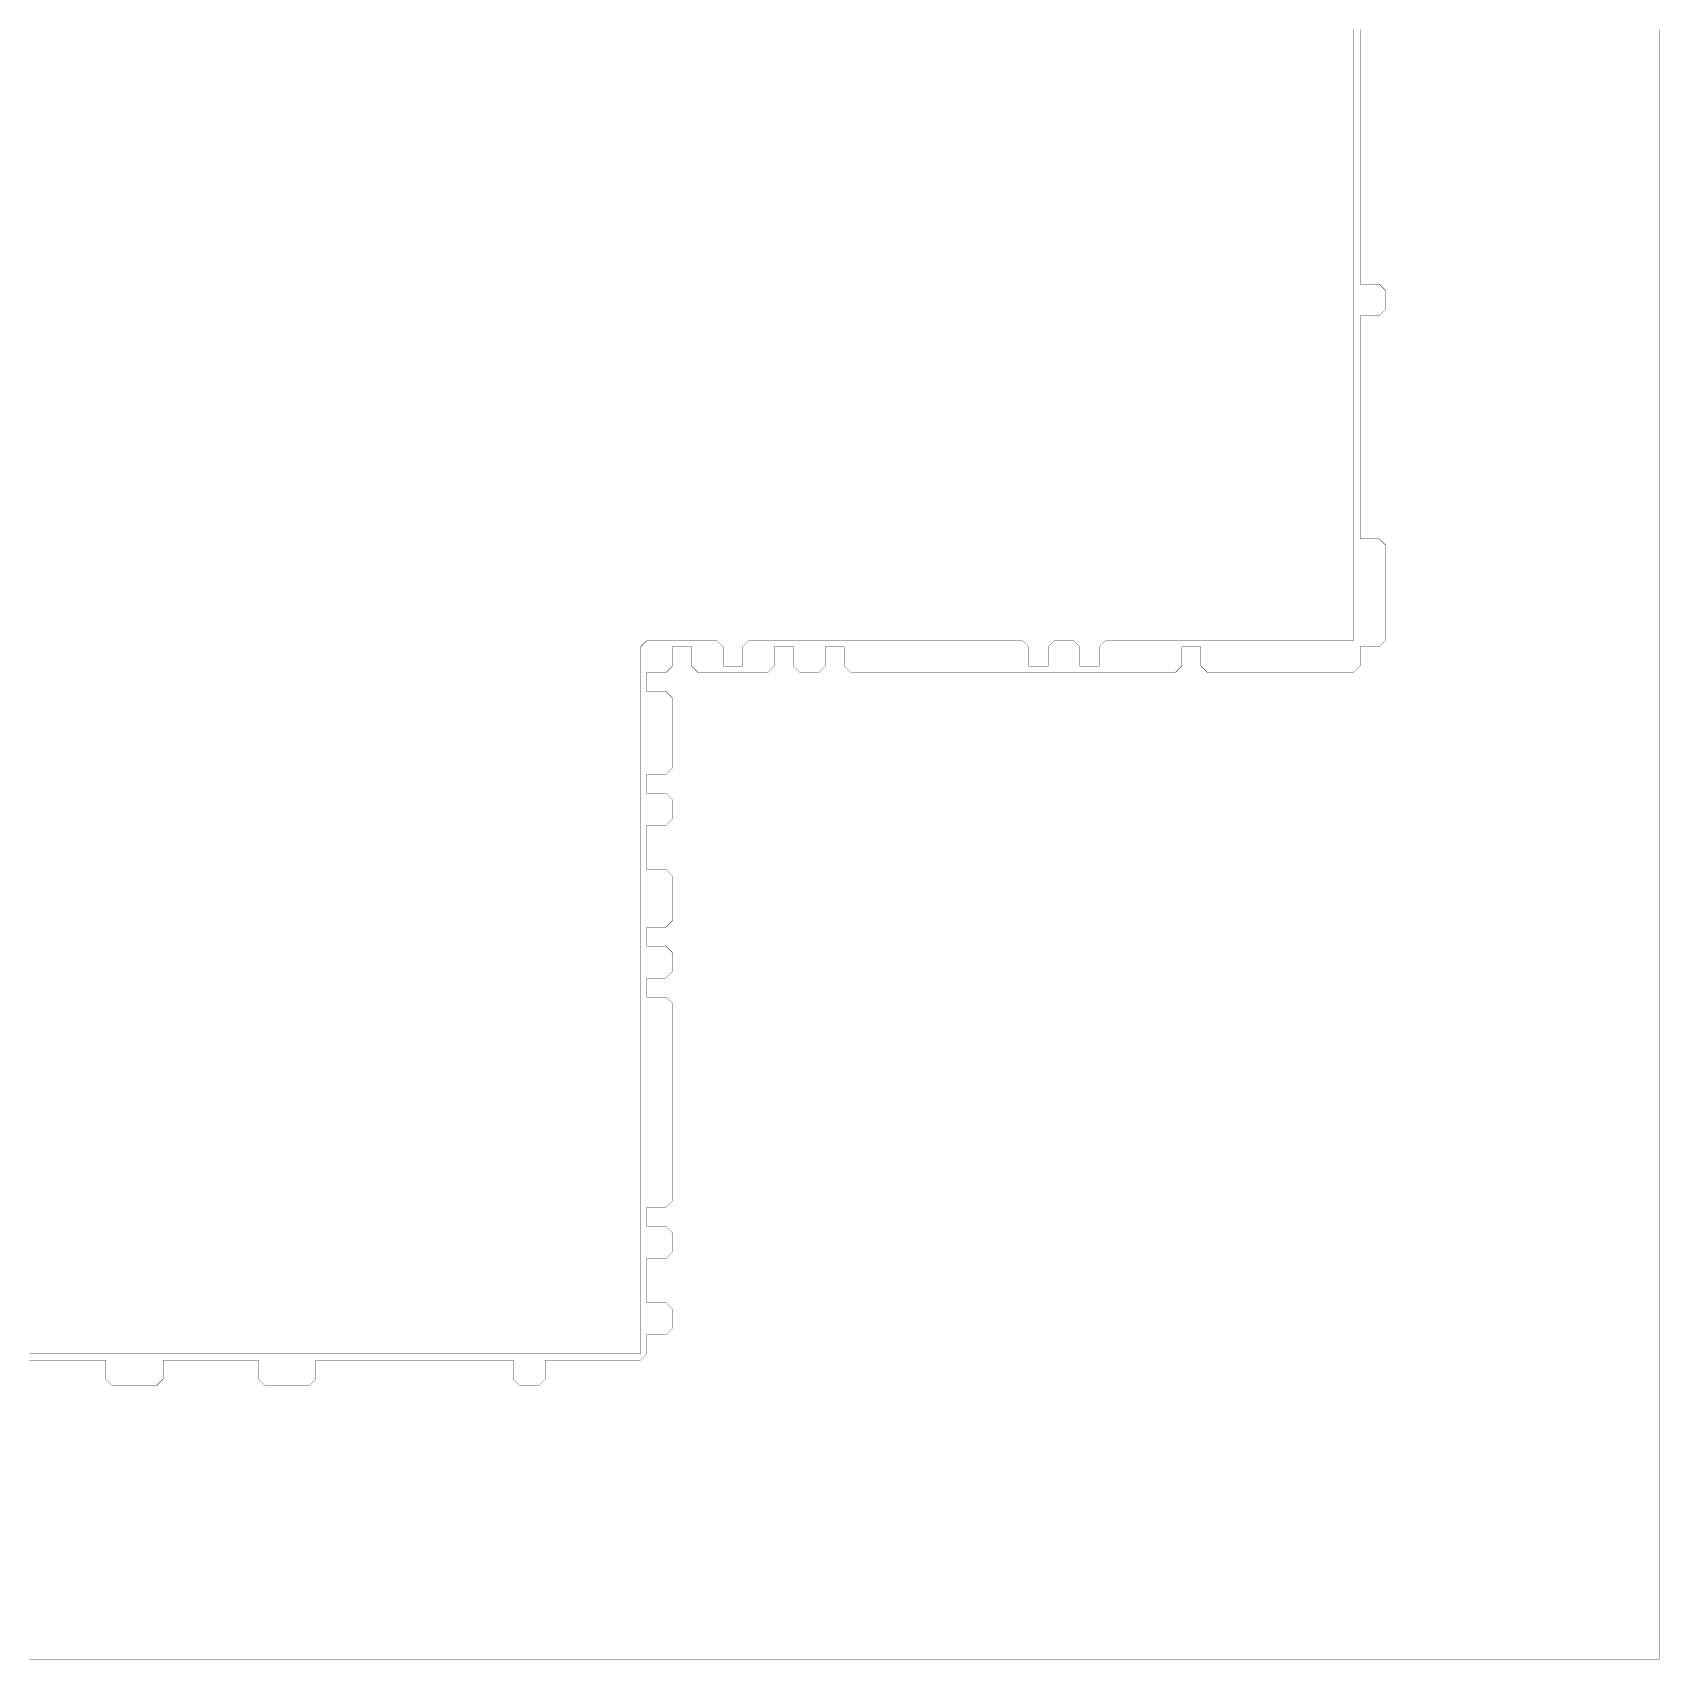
# Model space of a CAD drawing. Header units: metres. Extents: x 0 to 4990, y -4990 to 0.
# Drawn here: x 2495 to 4990, y -4990 to -2495 of the extents above; entities that cross this region are included whole.
import ezdxf

# ---------------------------------------------------------------- set-up
doc = ezdxf.new("R2010")
doc.units = ezdxf.units.M
doc.layers.add('conductor', color=1, linetype='Continuous')
doc.layers.add('substrate', color=5, linetype='Continuous')

msp = doc.modelspace()

# ---------------------------------------------------------------- linework, layer by layer
at = {"layer": 'conductor', "const_width": 0.5}
msp.add_lwpolyline([(2490.234375, -4521.484375), (2500, -4521.484375), (2509.765625, -4521.484375), (2519.53125, -4521.484375), (2529.296875, -4521.484375), (2539.0625, -4521.484375), (2548.828125, -4521.484375), (2558.59375, -4521.484375), (2568.359375, -4521.484375), (2578.125, -4521.484375), (2587.890625, -4521.484375), (2597.65625, -4521.484375), (2607.421875, -4521.484375), (2617.1875, -4521.484375), (2626.953125, -4521.484375), (2636.71875, -4521.484375), (2646.484375, -4521.484375), (2656.25, -4521.484375), (2666.015625, -4521.484375), (2675.78125, -4521.484375), (2685.546875, -4521.484375), (2695.3125, -4521.484375), (2705.078125, -4521.484375), (2714.84375, -4521.484375), (2724.609375, -4521.484375), (2734.375, -4521.484375), (2744.140625, -4521.484375), (2753.90625, -4521.484375), (2763.671875, -4521.484375), (2773.4375, -4521.484375), (2783.203125, -4521.484375), (2792.96875, -4521.484375), (2802.734375, -4521.484375), (2812.5, -4521.484375), (2822.265625, -4521.484375), (2832.03125, -4521.484375), (2841.796875, -4521.484375), (2851.5625, -4521.484375), (2861.328125, -4521.484375), (2871.09375, -4521.484375), (2880.859375, -4521.484375), (2890.625, -4521.484375), (2900.390625, -4521.484375), (2910.15625, -4521.484375), (2919.921875, -4521.484375), (2929.6875, -4521.484375), (2939.453125, -4521.484375), (2949.21875, -4521.484375), (2958.984375, -4521.484375), (2968.75, -4521.484375), (2978.515625, -4521.484375), (2988.28125, -4521.484375), (2998.046875, -4521.484375), (3007.8125, -4521.484375), (3017.578125, -4521.484375), (3027.34375, -4521.484375), (3037.109375, -4521.484375), (3046.875, -4521.484375), (3056.640625, -4521.484375), (3066.40625, -4521.484375), (3076.171875, -4521.484375), (3085.9375, -4521.484375), (3095.703125, -4521.484375), (3105.46875, -4521.484375), (3115.234375, -4521.484375), (3125, -4521.484375), (3134.765625, -4521.484375), (3144.53125, -4521.484375), (3154.296875, -4521.484375), (3164.0625, -4521.484375), (3173.828125, -4521.484375), (3183.59375, -4521.484375), (3193.359375, -4521.484375), (3203.125, -4521.484375), (3212.890625, -4521.484375), (3222.65625, -4521.484375), (3232.421875, -4521.484375), (3242.1875, -4521.484375), (3251.953125, -4521.484375), (3261.71875, -4521.484375), (3271.484375, -4521.484375), (3281.25, -4521.484375), (3291.015625, -4521.484375), (3300.78125, -4521.484375), (3310.546875, -4521.484375), (3320.3125, -4521.484375), (3330.078125, -4521.484375), (3339.84375, -4521.484375), (3349.609375, -4521.484375), (3359.375, -4521.484375), (3369.140625, -4521.484375), (3378.90625, -4521.484375), (3388.671875, -4521.484375), (3398.4375, -4521.484375), (3408.203125, -4521.484375), (3417.96875, -4521.484375), (3427.734375, -4521.484375), (3427.734375, -4511.71875), (3427.734375, -4501.953125), (3427.734375, -4492.1875), (3427.734375, -4482.421875), (3427.734375, -4472.65625), (3427.734375, -4462.890625), (3427.734375, -4453.125), (3427.734375, -4443.359375), (3427.734375, -4433.59375), (3427.734375, -4423.828125), (3427.734375, -4414.0625), (3427.734375, -4404.296875), (3427.734375, -4394.53125), (3427.734375, -4384.765625), (3427.734375, -4375), (3427.734375, -4365.234375), (3427.734375, -4355.46875), (3427.734375, -4345.703125), (3427.734375, -4335.9375), (3427.734375, -4326.171875), (3427.734375, -4316.40625), (3427.734375, -4306.640625), (3427.734375, -4296.875), (3427.734375, -4287.109375), (3427.734375, -4277.34375), (3427.734375, -4267.578125), (3427.734375, -4257.8125), (3427.734375, -4248.046875), (3427.734375, -4238.28125), (3427.734375, -4228.515625), (3427.734375, -4218.75), (3427.734375, -4208.984375), (3427.734375, -4199.21875), (3427.734375, -4189.453125), (3427.734375, -4179.6875), (3427.734375, -4169.921875), (3427.734375, -4160.15625), (3427.734375, -4150.390625), (3427.734375, -4140.625), (3427.734375, -4130.859375), (3427.734375, -4121.09375), (3427.734375, -4111.328125), (3427.734375, -4101.5625), (3427.734375, -4091.796875), (3427.734375, -4082.03125), (3427.734375, -4072.265625), (3427.734375, -4062.5), (3427.734375, -4052.734375), (3427.734375, -4042.96875), (3427.734375, -4033.203125), (3427.734375, -4023.4375), (3427.734375, -4013.671875), (3427.734375, -4003.90625), (3427.734375, -3994.140625), (3427.734375, -3984.375), (3427.734375, -3974.609375), (3427.734375, -3964.84375), (3427.734375, -3955.078125), (3427.734375, -3945.3125), (3427.734375, -3935.546875), (3427.734375, -3925.78125), (3427.734375, -3916.015625), (3427.734375, -3906.25), (3427.734375, -3896.484375), (3427.734375, -3886.71875), (3427.734375, -3876.953125), (3427.734375, -3867.1875), (3427.734375, -3857.421875), (3427.734375, -3847.65625), (3427.734375, -3837.890625), (3427.734375, -3828.125), (3427.734375, -3818.359375), (3427.734375, -3808.59375), (3427.734375, -3798.828125), (3427.734375, -3789.0625), (3427.734375, -3779.296875), (3427.734375, -3769.53125), (3427.734375, -3759.765625), (3427.734375, -3750), (3427.734375, -3740.234375), (3427.734375, -3730.46875), (3427.734375, -3720.703125), (3427.734375, -3710.9375), (3427.734375, -3701.171875), (3427.734375, -3691.40625), (3427.734375, -3681.640625), (3427.734375, -3671.875), (3427.734375, -3662.109375), (3427.734375, -3652.34375), (3427.734375, -3642.578125), (3427.734375, -3632.8125), (3427.734375, -3623.046875), (3427.734375, -3613.28125), (3427.734375, -3603.515625), (3427.734375, -3593.75), (3427.734375, -3583.984375), (3427.734375, -3574.21875), (3427.734375, -3564.453125), (3427.734375, -3554.6875), (3427.734375, -3544.921875), (3427.734375, -3535.15625), (3427.734375, -3525.390625), (3427.734375, -3515.625), (3427.734375, -3505.859375), (3427.734375, -3496.09375), (3427.734375, -3486.328125), (3427.734375, -3476.5625), (3427.734375, -3466.796875), (3427.734375, -3457.03125), (3427.734375, -3447.265625), (3427.734375, -3437.5), (3437.5, -3427.734375), (3447.265625, -3427.734375), (3457.03125, -3427.734375), (3466.796875, -3427.734375), (3476.5625, -3427.734375), (3486.328125, -3427.734375), (3496.09375, -3427.734375), (3505.859375, -3427.734375), (3515.625, -3427.734375), (3525.390625, -3427.734375), (3535.15625, -3427.734375), (3544.921875, -3427.734375), (3554.6875, -3437.5), (3554.6875, -3447.265625), (3554.6875, -3457.03125), (3554.6875, -3466.796875), (3564.453125, -3466.796875), (3574.21875, -3466.796875), (3583.984375, -3466.796875), (3583.984375, -3457.03125), (3583.984375, -3447.265625), (3583.984375, -3437.5), (3593.75, -3427.734375), (3603.515625, -3427.734375), (3613.28125, -3427.734375), (3623.046875, -3427.734375), (3632.8125, -3427.734375), (3642.578125, -3427.734375), (3652.34375, -3427.734375), (3662.109375, -3427.734375), (3671.875, -3427.734375), (3681.640625, -3427.734375), (3691.40625, -3427.734375), (3701.171875, -3427.734375), (3710.9375, -3427.734375), (3720.703125, -3427.734375), (3730.46875, -3427.734375), (3740.234375, -3427.734375), (3750, -3427.734375), (3759.765625, -3427.734375), (3769.53125, -3427.734375), (3779.296875, -3427.734375), (3789.0625, -3427.734375), (3798.828125, -3427.734375), (3808.59375, -3427.734375), (3818.359375, -3427.734375), (3828.125, -3427.734375), (3837.890625, -3427.734375), (3847.65625, -3427.734375), (3857.421875, -3427.734375), (3867.1875, -3427.734375), (3876.953125, -3427.734375), (3886.71875, -3427.734375), (3896.484375, -3427.734375), (3906.25, -3427.734375), (3916.015625, -3427.734375), (3925.78125, -3427.734375), (3935.546875, -3427.734375), (3945.3125, -3427.734375), (3955.078125, -3427.734375), (3964.84375, -3427.734375), (3974.609375, -3427.734375), (3984.375, -3427.734375), (3994.140625, -3427.734375), (4003.90625, -3427.734375), (4013.671875, -3427.734375), (4023.4375, -3437.5), (4023.4375, -3447.265625), (4023.4375, -3457.03125), (4023.4375, -3466.796875), (4033.203125, -3466.796875), (4042.96875, -3466.796875), (4052.734375, -3466.796875), (4052.734375, -3457.03125), (4052.734375, -3447.265625), (4052.734375, -3437.5), (4062.5, -3427.734375), (4072.265625, -3427.734375), (4082.03125, -3427.734375), (4091.796875, -3427.734375), (4101.5625, -3437.5), (4101.5625, -3447.265625), (4101.5625, -3457.03125), (4101.5625, -3466.796875), (4111.328125, -3466.796875), (4121.09375, -3466.796875), (4130.859375, -3466.796875), (4130.859375, -3457.03125), (4130.859375, -3447.265625), (4130.859375, -3437.5), (4140.625, -3427.734375), (4150.390625, -3427.734375), (4160.15625, -3427.734375), (4169.921875, -3427.734375), (4179.6875, -3427.734375), (4189.453125, -3427.734375), (4199.21875, -3427.734375), (4208.984375, -3427.734375), (4218.75, -3427.734375), (4228.515625, -3427.734375), (4238.28125, -3427.734375), (4248.046875, -3427.734375), (4257.8125, -3427.734375), (4267.578125, -3427.734375), (4277.34375, -3427.734375), (4287.109375, -3427.734375), (4296.875, -3427.734375), (4306.640625, -3427.734375), (4316.40625, -3427.734375), (4326.171875, -3427.734375), (4335.9375, -3427.734375), (4345.703125, -3427.734375), (4355.46875, -3427.734375), (4365.234375, -3427.734375), (4375, -3427.734375), (4384.765625, -3427.734375), (4394.53125, -3427.734375), (4404.296875, -3427.734375), (4414.0625, -3427.734375), (4423.828125, -3427.734375), (4433.59375, -3427.734375), (4443.359375, -3427.734375), (4453.125, -3427.734375), (4462.890625, -3427.734375), (4472.65625, -3427.734375), (4482.421875, -3427.734375), (4492.1875, -3427.734375), (4501.953125, -3427.734375), (4511.71875, -3427.734375), (4521.484375, -3427.734375), (4521.484375, -3417.96875), (4521.484375, -3408.203125), (4521.484375, -3398.4375), (4521.484375, -3388.671875), (4521.484375, -3378.90625), (4521.484375, -3369.140625), (4521.484375, -3359.375), (4521.484375, -3349.609375), (4521.484375, -3339.84375), (4521.484375, -3330.078125), (4521.484375, -3320.3125), (4521.484375, -3310.546875), (4521.484375, -3300.78125), (4521.484375, -3291.015625), (4521.484375, -3281.25), (4521.484375, -3271.484375), (4521.484375, -3261.71875), (4521.484375, -3251.953125), (4521.484375, -3242.1875), (4521.484375, -3232.421875), (4521.484375, -3222.65625), (4521.484375, -3212.890625), (4521.484375, -3203.125), (4521.484375, -3193.359375), (4521.484375, -3183.59375), (4521.484375, -3173.828125), (4521.484375, -3164.0625), (4521.484375, -3154.296875), (4521.484375, -3144.53125), (4521.484375, -3134.765625), (4521.484375, -3125), (4521.484375, -3115.234375), (4521.484375, -3105.46875), (4521.484375, -3095.703125), (4521.484375, -3085.9375), (4521.484375, -3076.171875), (4521.484375, -3066.40625), (4521.484375, -3056.640625), (4521.484375, -3046.875), (4521.484375, -3037.109375), (4521.484375, -3027.34375), (4521.484375, -3017.578125), (4521.484375, -3007.8125), (4521.484375, -2998.046875), (4521.484375, -2988.28125), (4521.484375, -2978.515625), (4521.484375, -2968.75), (4521.484375, -2958.984375), (4521.484375, -2949.21875), (4521.484375, -2939.453125), (4521.484375, -2929.6875), (4521.484375, -2919.921875), (4521.484375, -2910.15625), (4521.484375, -2900.390625), (4521.484375, -2890.625), (4521.484375, -2880.859375), (4521.484375, -2871.09375), (4521.484375, -2861.328125), (4521.484375, -2851.5625), (4521.484375, -2841.796875), (4521.484375, -2832.03125), (4521.484375, -2822.265625), (4521.484375, -2812.5), (4521.484375, -2802.734375), (4521.484375, -2792.96875), (4521.484375, -2783.203125), (4521.484375, -2773.4375), (4521.484375, -2763.671875), (4521.484375, -2753.90625), (4521.484375, -2744.140625), (4521.484375, -2734.375), (4521.484375, -2724.609375), (4521.484375, -2714.84375), (4521.484375, -2705.078125), (4521.484375, -2695.3125), (4521.484375, -2685.546875), (4521.484375, -2675.78125), (4521.484375, -2666.015625), (4521.484375, -2656.25), (4521.484375, -2646.484375), (4521.484375, -2636.71875), (4521.484375, -2626.953125), (4521.484375, -2617.1875), (4521.484375, -2607.421875), (4521.484375, -2597.65625), (4521.484375, -2587.890625), (4521.484375, -2578.125), (4521.484375, -2568.359375), (4521.484375, -2558.59375), (4521.484375, -2548.828125), (4521.484375, -2539.0625), (4521.484375, -2529.296875), (4521.484375, -2519.53125), (4521.484375, -2509.765625), (4521.484375, -2500), (4521.484375, -2490.234375)], dxfattribs=at)
at = {"layer": 'substrate', "const_width": 0.5}
for points in [[(2490.234375, -4990.234375), (2500, -4990.234375), (2509.765625, -4990.234375), (2519.53125, -4990.234375), (2529.296875, -4990.234375), (2539.0625, -4990.234375), (2548.828125, -4990.234375), (2558.59375, -4990.234375), (2568.359375, -4990.234375), (2578.125, -4990.234375), (2587.890625, -4990.234375), (2597.65625, -4990.234375), (2607.421875, -4990.234375), (2617.1875, -4990.234375), (2626.953125, -4990.234375), (2636.71875, -4990.234375), (2646.484375, -4990.234375), (2656.25, -4990.234375), (2666.015625, -4990.234375), (2675.78125, -4990.234375), (2685.546875, -4990.234375), (2695.3125, -4990.234375), (2705.078125, -4990.234375), (2714.84375, -4990.234375), (2724.609375, -4990.234375), (2734.375, -4990.234375), (2744.140625, -4990.234375), (2753.90625, -4990.234375), (2763.671875, -4990.234375), (2773.4375, -4990.234375), (2783.203125, -4990.234375), (2792.96875, -4990.234375), (2802.734375, -4990.234375), (2812.5, -4990.234375), (2822.265625, -4990.234375), (2832.03125, -4990.234375), (2841.796875, -4990.234375), (2851.5625, -4990.234375), (2861.328125, -4990.234375), (2871.09375, -4990.234375), (2880.859375, -4990.234375), (2890.625, -4990.234375), (2900.390625, -4990.234375), (2910.15625, -4990.234375), (2919.921875, -4990.234375), (2929.6875, -4990.234375), (2939.453125, -4990.234375), (2949.21875, -4990.234375), (2958.984375, -4990.234375), (2968.75, -4990.234375), (2978.515625, -4990.234375), (2988.28125, -4990.234375), (2998.046875, -4990.234375), (3007.8125, -4990.234375), (3017.578125, -4990.234375), (3027.34375, -4990.234375), (3037.109375, -4990.234375), (3046.875, -4990.234375), (3056.640625, -4990.234375), (3066.40625, -4990.234375), (3076.171875, -4990.234375), (3085.9375, -4990.234375), (3095.703125, -4990.234375), (3105.46875, -4990.234375), (3115.234375, -4990.234375), (3125, -4990.234375), (3134.765625, -4990.234375), (3144.53125, -4990.234375), (3154.296875, -4990.234375), (3164.0625, -4990.234375), (3173.828125, -4990.234375), (3183.59375, -4990.234375), (3193.359375, -4990.234375), (3203.125, -4990.234375), (3212.890625, -4990.234375), (3222.65625, -4990.234375), (3232.421875, -4990.234375), (3242.1875, -4990.234375), (3251.953125, -4990.234375), (3261.71875, -4990.234375), (3271.484375, -4990.234375), (3281.25, -4990.234375), (3291.015625, -4990.234375), (3300.78125, -4990.234375), (3310.546875, -4990.234375), (3320.3125, -4990.234375), (3330.078125, -4990.234375), (3339.84375, -4990.234375), (3349.609375, -4990.234375), (3359.375, -4990.234375), (3369.140625, -4990.234375), (3378.90625, -4990.234375), (3388.671875, -4990.234375), (3398.4375, -4990.234375), (3408.203125, -4990.234375), (3417.96875, -4990.234375), (3427.734375, -4990.234375), (3437.5, -4990.234375), (3447.265625, -4990.234375), (3457.03125, -4990.234375), (3466.796875, -4990.234375), (3476.5625, -4990.234375), (3486.328125, -4990.234375), (3496.09375, -4990.234375), (3505.859375, -4990.234375), (3515.625, -4990.234375), (3525.390625, -4990.234375), (3535.15625, -4990.234375), (3544.921875, -4990.234375), (3554.6875, -4990.234375), (3564.453125, -4990.234375), (3574.21875, -4990.234375), (3583.984375, -4990.234375), (3593.75, -4990.234375), (3603.515625, -4990.234375), (3613.28125, -4990.234375), (3623.046875, -4990.234375), (3632.8125, -4990.234375), (3642.578125, -4990.234375), (3652.34375, -4990.234375), (3662.109375, -4990.234375), (3671.875, -4990.234375), (3681.640625, -4990.234375), (3691.40625, -4990.234375), (3701.171875, -4990.234375), (3710.9375, -4990.234375), (3720.703125, -4990.234375), (3730.46875, -4990.234375), (3740.234375, -4990.234375), (3750, -4990.234375), (3759.765625, -4990.234375), (3769.53125, -4990.234375), (3779.296875, -4990.234375), (3789.0625, -4990.234375), (3798.828125, -4990.234375), (3808.59375, -4990.234375), (3818.359375, -4990.234375), (3828.125, -4990.234375), (3837.890625, -4990.234375), (3847.65625, -4990.234375), (3857.421875, -4990.234375), (3867.1875, -4990.234375), (3876.953125, -4990.234375), (3886.71875, -4990.234375), (3896.484375, -4990.234375), (3906.25, -4990.234375), (3916.015625, -4990.234375), (3925.78125, -4990.234375), (3935.546875, -4990.234375), (3945.3125, -4990.234375), (3955.078125, -4990.234375), (3964.84375, -4990.234375), (3974.609375, -4990.234375), (3984.375, -4990.234375), (3994.140625, -4990.234375), (4003.90625, -4990.234375), (4013.671875, -4990.234375), (4023.4375, -4990.234375), (4033.203125, -4990.234375), (4042.96875, -4990.234375), (4052.734375, -4990.234375), (4062.5, -4990.234375), (4072.265625, -4990.234375), (4082.03125, -4990.234375), (4091.796875, -4990.234375), (4101.5625, -4990.234375), (4111.328125, -4990.234375), (4121.09375, -4990.234375), (4130.859375, -4990.234375), (4140.625, -4990.234375), (4150.390625, -4990.234375), (4160.15625, -4990.234375), (4169.921875, -4990.234375), (4179.6875, -4990.234375), (4189.453125, -4990.234375), (4199.21875, -4990.234375), (4208.984375, -4990.234375), (4218.75, -4990.234375), (4228.515625, -4990.234375), (4238.28125, -4990.234375), (4248.046875, -4990.234375), (4257.8125, -4990.234375), (4267.578125, -4990.234375), (4277.34375, -4990.234375), (4287.109375, -4990.234375), (4296.875, -4990.234375), (4306.640625, -4990.234375), (4316.40625, -4990.234375), (4326.171875, -4990.234375), (4335.9375, -4990.234375), (4345.703125, -4990.234375), (4355.46875, -4990.234375), (4365.234375, -4990.234375), (4375, -4990.234375), (4384.765625, -4990.234375), (4394.53125, -4990.234375), (4404.296875, -4990.234375), (4414.0625, -4990.234375), (4423.828125, -4990.234375), (4433.59375, -4990.234375), (4443.359375, -4990.234375), (4453.125, -4990.234375), (4462.890625, -4990.234375), (4472.65625, -4990.234375), (4482.421875, -4990.234375), (4492.1875, -4990.234375), (4501.953125, -4990.234375), (4511.71875, -4990.234375), (4521.484375, -4990.234375), (4531.25, -4990.234375), (4541.015625, -4990.234375), (4550.78125, -4990.234375), (4560.546875, -4990.234375), (4570.3125, -4990.234375), (4580.078125, -4990.234375), (4589.84375, -4990.234375), (4599.609375, -4990.234375), (4609.375, -4990.234375), (4619.140625, -4990.234375), (4628.90625, -4990.234375), (4638.671875, -4990.234375), (4648.4375, -4990.234375), (4658.203125, -4990.234375), (4667.96875, -4990.234375), (4677.734375, -4990.234375), (4687.5, -4990.234375), (4697.265625, -4990.234375), (4707.03125, -4990.234375), (4716.796875, -4990.234375), (4726.5625, -4990.234375), (4736.328125, -4990.234375), (4746.09375, -4990.234375), (4755.859375, -4990.234375), (4765.625, -4990.234375), (4775.390625, -4990.234375), (4785.15625, -4990.234375), (4794.921875, -4990.234375), (4804.6875, -4990.234375), (4814.453125, -4990.234375), (4824.21875, -4990.234375), (4833.984375, -4990.234375), (4843.75, -4990.234375), (4853.515625, -4990.234375), (4863.28125, -4990.234375), (4873.046875, -4990.234375), (4882.8125, -4990.234375), (4892.578125, -4990.234375), (4902.34375, -4990.234375), (4912.109375, -4990.234375), (4921.875, -4990.234375), (4931.640625, -4990.234375), (4941.40625, -4990.234375), (4951.171875, -4990.234375), (4960.9375, -4990.234375), (4970.703125, -4990.234375), (4980.46875, -4990.234375), (4990.234375, -4990.234375), (4990.234375, -4980.46875), (4990.234375, -4970.703125), (4990.234375, -4960.9375), (4990.234375, -4951.171875), (4990.234375, -4941.40625), (4990.234375, -4931.640625), (4990.234375, -4921.875), (4990.234375, -4912.109375), (4990.234375, -4902.34375), (4990.234375, -4892.578125), (4990.234375, -4882.8125), (4990.234375, -4873.046875), (4990.234375, -4863.28125), (4990.234375, -4853.515625), (4990.234375, -4843.75), (4990.234375, -4833.984375), (4990.234375, -4824.21875), (4990.234375, -4814.453125), (4990.234375, -4804.6875), (4990.234375, -4794.921875), (4990.234375, -4785.15625), (4990.234375, -4775.390625), (4990.234375, -4765.625), (4990.234375, -4755.859375), (4990.234375, -4746.09375), (4990.234375, -4736.328125), (4990.234375, -4726.5625), (4990.234375, -4716.796875), (4990.234375, -4707.03125), (4990.234375, -4697.265625), (4990.234375, -4687.5), (4990.234375, -4677.734375), (4990.234375, -4667.96875), (4990.234375, -4658.203125), (4990.234375, -4648.4375), (4990.234375, -4638.671875), (4990.234375, -4628.90625), (4990.234375, -4619.140625), (4990.234375, -4609.375), (4990.234375, -4599.609375), (4990.234375, -4589.84375), (4990.234375, -4580.078125), (4990.234375, -4570.3125), (4990.234375, -4560.546875), (4990.234375, -4550.78125), (4990.234375, -4541.015625), (4990.234375, -4531.25), (4990.234375, -4521.484375), (4990.234375, -4511.71875), (4990.234375, -4501.953125), (4990.234375, -4492.1875), (4990.234375, -4482.421875), (4990.234375, -4472.65625), (4990.234375, -4462.890625), (4990.234375, -4453.125), (4990.234375, -4443.359375), (4990.234375, -4433.59375), (4990.234375, -4423.828125), (4990.234375, -4414.0625), (4990.234375, -4404.296875), (4990.234375, -4394.53125), (4990.234375, -4384.765625), (4990.234375, -4375), (4990.234375, -4365.234375), (4990.234375, -4355.46875), (4990.234375, -4345.703125), (4990.234375, -4335.9375), (4990.234375, -4326.171875), (4990.234375, -4316.40625), (4990.234375, -4306.640625), (4990.234375, -4296.875), (4990.234375, -4287.109375), (4990.234375, -4277.34375), (4990.234375, -4267.578125), (4990.234375, -4257.8125), (4990.234375, -4248.046875), (4990.234375, -4238.28125), (4990.234375, -4228.515625), (4990.234375, -4218.75), (4990.234375, -4208.984375), (4990.234375, -4199.21875), (4990.234375, -4189.453125), (4990.234375, -4179.6875), (4990.234375, -4169.921875), (4990.234375, -4160.15625), (4990.234375, -4150.390625), (4990.234375, -4140.625), (4990.234375, -4130.859375), (4990.234375, -4121.09375), (4990.234375, -4111.328125), (4990.234375, -4101.5625), (4990.234375, -4091.796875), (4990.234375, -4082.03125), (4990.234375, -4072.265625), (4990.234375, -4062.5), (4990.234375, -4052.734375), (4990.234375, -4042.96875), (4990.234375, -4033.203125), (4990.234375, -4023.4375), (4990.234375, -4013.671875), (4990.234375, -4003.90625), (4990.234375, -3994.140625), (4990.234375, -3984.375), (4990.234375, -3974.609375), (4990.234375, -3964.84375), (4990.234375, -3955.078125), (4990.234375, -3945.3125), (4990.234375, -3935.546875), (4990.234375, -3925.78125), (4990.234375, -3916.015625), (4990.234375, -3906.25), (4990.234375, -3896.484375), (4990.234375, -3886.71875), (4990.234375, -3876.953125), (4990.234375, -3867.1875), (4990.234375, -3857.421875), (4990.234375, -3847.65625), (4990.234375, -3837.890625), (4990.234375, -3828.125), (4990.234375, -3818.359375), (4990.234375, -3808.59375), (4990.234375, -3798.828125), (4990.234375, -3789.0625), (4990.234375, -3779.296875), (4990.234375, -3769.53125), (4990.234375, -3759.765625), (4990.234375, -3750), (4990.234375, -3740.234375), (4990.234375, -3730.46875), (4990.234375, -3720.703125), (4990.234375, -3710.9375), (4990.234375, -3701.171875), (4990.234375, -3691.40625), (4990.234375, -3681.640625), (4990.234375, -3671.875), (4990.234375, -3662.109375), (4990.234375, -3652.34375), (4990.234375, -3642.578125), (4990.234375, -3632.8125), (4990.234375, -3623.046875), (4990.234375, -3613.28125), (4990.234375, -3603.515625), (4990.234375, -3593.75), (4990.234375, -3583.984375), (4990.234375, -3574.21875), (4990.234375, -3564.453125), (4990.234375, -3554.6875), (4990.234375, -3544.921875), (4990.234375, -3535.15625), (4990.234375, -3525.390625), (4990.234375, -3515.625), (4990.234375, -3505.859375), (4990.234375, -3496.09375), (4990.234375, -3486.328125), (4990.234375, -3476.5625), (4990.234375, -3466.796875), (4990.234375, -3457.03125), (4990.234375, -3447.265625), (4990.234375, -3437.5), (4990.234375, -3427.734375), (4990.234375, -3417.96875), (4990.234375, -3408.203125), (4990.234375, -3398.4375), (4990.234375, -3388.671875), (4990.234375, -3378.90625), (4990.234375, -3369.140625), (4990.234375, -3359.375), (4990.234375, -3349.609375), (4990.234375, -3339.84375), (4990.234375, -3330.078125), (4990.234375, -3320.3125), (4990.234375, -3310.546875), (4990.234375, -3300.78125), (4990.234375, -3291.015625), (4990.234375, -3281.25), (4990.234375, -3271.484375), (4990.234375, -3261.71875), (4990.234375, -3251.953125), (4990.234375, -3242.1875), (4990.234375, -3232.421875), (4990.234375, -3222.65625), (4990.234375, -3212.890625), (4990.234375, -3203.125), (4990.234375, -3193.359375), (4990.234375, -3183.59375), (4990.234375, -3173.828125), (4990.234375, -3164.0625), (4990.234375, -3154.296875), (4990.234375, -3144.53125), (4990.234375, -3134.765625), (4990.234375, -3125), (4990.234375, -3115.234375), (4990.234375, -3105.46875), (4990.234375, -3095.703125), (4990.234375, -3085.9375), (4990.234375, -3076.171875), (4990.234375, -3066.40625), (4990.234375, -3056.640625), (4990.234375, -3046.875), (4990.234375, -3037.109375), (4990.234375, -3027.34375), (4990.234375, -3017.578125), (4990.234375, -3007.8125), (4990.234375, -2998.046875), (4990.234375, -2988.28125), (4990.234375, -2978.515625), (4990.234375, -2968.75), (4990.234375, -2958.984375), (4990.234375, -2949.21875), (4990.234375, -2939.453125), (4990.234375, -2929.6875), (4990.234375, -2919.921875), (4990.234375, -2910.15625), (4990.234375, -2900.390625), (4990.234375, -2890.625), (4990.234375, -2880.859375), (4990.234375, -2871.09375), (4990.234375, -2861.328125), (4990.234375, -2851.5625), (4990.234375, -2841.796875), (4990.234375, -2832.03125), (4990.234375, -2822.265625), (4990.234375, -2812.5), (4990.234375, -2802.734375), (4990.234375, -2792.96875), (4990.234375, -2783.203125), (4990.234375, -2773.4375), (4990.234375, -2763.671875), (4990.234375, -2753.90625), (4990.234375, -2744.140625), (4990.234375, -2734.375), (4990.234375, -2724.609375), (4990.234375, -2714.84375), (4990.234375, -2705.078125), (4990.234375, -2695.3125), (4990.234375, -2685.546875), (4990.234375, -2675.78125), (4990.234375, -2666.015625), (4990.234375, -2656.25), (4990.234375, -2646.484375), (4990.234375, -2636.71875), (4990.234375, -2626.953125), (4990.234375, -2617.1875), (4990.234375, -2607.421875), (4990.234375, -2597.65625), (4990.234375, -2587.890625), (4990.234375, -2578.125), (4990.234375, -2568.359375), (4990.234375, -2558.59375), (4990.234375, -2548.828125), (4990.234375, -2539.0625), (4990.234375, -2529.296875), (4990.234375, -2519.53125), (4990.234375, -2509.765625), (4990.234375, -2500), (4990.234375, -2490.234375)], [(4531.25, -2490.234375), (4531.25, -2500), (4531.25, -2509.765625), (4531.25, -2519.53125), (4531.25, -2529.296875), (4531.25, -2539.0625), (4531.25, -2548.828125), (4531.25, -2558.59375), (4531.25, -2568.359375), (4531.25, -2578.125), (4531.25, -2587.890625), (4531.25, -2597.65625), (4531.25, -2607.421875), (4531.25, -2617.1875), (4531.25, -2626.953125), (4531.25, -2636.71875), (4531.25, -2646.484375), (4531.25, -2656.25), (4531.25, -2666.015625), (4531.25, -2675.78125), (4531.25, -2685.546875), (4531.25, -2695.3125), (4531.25, -2705.078125), (4531.25, -2714.84375), (4531.25, -2724.609375), (4531.25, -2734.375), (4531.25, -2744.140625), (4531.25, -2753.90625), (4531.25, -2763.671875), (4531.25, -2773.4375), (4531.25, -2783.203125), (4531.25, -2792.96875), (4531.25, -2802.734375), (4531.25, -2812.5), (4531.25, -2822.265625), (4531.25, -2832.03125), (4531.25, -2841.796875), (4531.25, -2851.5625), (4531.25, -2861.328125), (4531.25, -2871.09375), (4531.25, -2880.859375), (4541.015625, -2880.859375), (4550.78125, -2880.859375), (4560.546875, -2880.859375), (4570.3125, -2890.625), (4570.3125, -2900.390625), (4570.3125, -2910.15625), (4570.3125, -2919.921875), (4560.546875, -2929.6875), (4550.78125, -2929.6875), (4541.015625, -2929.6875), (4531.25, -2929.6875), (4531.25, -2939.453125), (4531.25, -2949.21875), (4531.25, -2958.984375), (4531.25, -2968.75), (4531.25, -2978.515625), (4531.25, -2988.28125), (4531.25, -2998.046875), (4531.25, -3007.8125), (4531.25, -3017.578125), (4531.25, -3027.34375), (4531.25, -3037.109375), (4531.25, -3046.875), (4531.25, -3056.640625), (4531.25, -3066.40625), (4531.25, -3076.171875), (4531.25, -3085.9375), (4531.25, -3095.703125), (4531.25, -3105.46875), (4531.25, -3115.234375), (4531.25, -3125), (4531.25, -3134.765625), (4531.25, -3144.53125), (4531.25, -3154.296875), (4531.25, -3164.0625), (4531.25, -3173.828125), (4531.25, -3183.59375), (4531.25, -3193.359375), (4531.25, -3203.125), (4531.25, -3212.890625), (4531.25, -3222.65625), (4531.25, -3232.421875), (4531.25, -3242.1875), (4531.25, -3251.953125), (4531.25, -3261.71875), (4531.25, -3271.484375), (4541.015625, -3271.484375), (4550.78125, -3271.484375), (4560.546875, -3271.484375), (4570.3125, -3281.25), (4570.3125, -3291.015625), (4570.3125, -3300.78125), (4570.3125, -3310.546875), (4570.3125, -3320.3125), (4570.3125, -3330.078125), (4570.3125, -3339.84375), (4570.3125, -3349.609375), (4570.3125, -3359.375), (4570.3125, -3369.140625), (4570.3125, -3378.90625), (4570.3125, -3388.671875), (4570.3125, -3398.4375), (4570.3125, -3408.203125), (4570.3125, -3417.96875), (4570.3125, -3427.734375), (4560.546875, -3437.5), (4550.78125, -3437.5), (4541.015625, -3437.5), (4531.25, -3437.5), (4531.25, -3447.265625), (4531.25, -3457.03125), (4531.25, -3466.796875), (4521.484375, -3476.5625), (4511.71875, -3476.5625), (4501.953125, -3476.5625), (4492.1875, -3476.5625), (4482.421875, -3476.5625), (4472.65625, -3476.5625), (4462.890625, -3476.5625), (4453.125, -3476.5625), (4443.359375, -3476.5625), (4433.59375, -3476.5625), (4423.828125, -3476.5625), (4414.0625, -3476.5625), (4404.296875, -3476.5625), (4394.53125, -3476.5625), (4384.765625, -3476.5625), (4375, -3476.5625), (4365.234375, -3476.5625), (4355.46875, -3476.5625), (4345.703125, -3476.5625), (4335.9375, -3476.5625), (4326.171875, -3476.5625), (4316.40625, -3476.5625), (4306.640625, -3476.5625), (4296.875, -3476.5625), (4287.109375, -3466.796875), (4287.109375, -3457.03125), (4287.109375, -3447.265625), (4287.109375, -3437.5), (4277.34375, -3437.5), (4267.578125, -3437.5), (4257.8125, -3437.5), (4257.8125, -3447.265625), (4257.8125, -3457.03125), (4257.8125, -3466.796875), (4248.046875, -3476.5625), (4238.28125, -3476.5625), (4228.515625, -3476.5625), (4218.75, -3476.5625), (4208.984375, -3476.5625), (4199.21875, -3476.5625), (4189.453125, -3476.5625), (4179.6875, -3476.5625), (4169.921875, -3476.5625), (4160.15625, -3476.5625), (4150.390625, -3476.5625), (4140.625, -3476.5625), (4130.859375, -3476.5625), (4121.09375, -3476.5625), (4111.328125, -3476.5625), (4101.5625, -3476.5625), (4091.796875, -3476.5625), (4082.03125, -3476.5625), (4072.265625, -3476.5625), (4062.5, -3476.5625), (4052.734375, -3476.5625), (4042.96875, -3476.5625), (4033.203125, -3476.5625), (4023.4375, -3476.5625), (4013.671875, -3476.5625), (4003.90625, -3476.5625), (3994.140625, -3476.5625), (3984.375, -3476.5625), (3974.609375, -3476.5625), (3964.84375, -3476.5625), (3955.078125, -3476.5625), (3945.3125, -3476.5625), (3935.546875, -3476.5625), (3925.78125, -3476.5625), (3916.015625, -3476.5625), (3906.25, -3476.5625), (3896.484375, -3476.5625), (3886.71875, -3476.5625), (3876.953125, -3476.5625), (3867.1875, -3476.5625), (3857.421875, -3476.5625), (3847.65625, -3476.5625), (3837.890625, -3476.5625), (3828.125, -3476.5625), (3818.359375, -3476.5625), (3808.59375, -3476.5625), (3798.828125, -3476.5625), (3789.0625, -3476.5625), (3779.296875, -3476.5625), (3769.53125, -3476.5625), (3759.765625, -3476.5625), (3750, -3476.5625), (3740.234375, -3466.796875), (3740.234375, -3457.03125), (3740.234375, -3447.265625), (3740.234375, -3437.5), (3730.46875, -3437.5), (3720.703125, -3437.5), (3710.9375, -3437.5), (3710.9375, -3447.265625), (3710.9375, -3457.03125), (3710.9375, -3466.796875), (3701.171875, -3476.5625), (3691.40625, -3476.5625), (3681.640625, -3476.5625), (3671.875, -3476.5625), (3662.109375, -3466.796875), (3662.109375, -3457.03125), (3662.109375, -3447.265625), (3662.109375, -3437.5), (3652.34375, -3437.5), (3642.578125, -3437.5), (3632.8125, -3437.5), (3632.8125, -3447.265625), (3632.8125, -3457.03125), (3632.8125, -3466.796875), (3623.046875, -3476.5625), (3613.28125, -3476.5625), (3603.515625, -3476.5625), (3593.75, -3476.5625), (3583.984375, -3476.5625), (3574.21875, -3476.5625), (3564.453125, -3476.5625), (3554.6875, -3476.5625), (3544.921875, -3476.5625), (3535.15625, -3476.5625), (3525.390625, -3476.5625), (3515.625, -3476.5625), (3505.859375, -3466.796875), (3505.859375, -3457.03125), (3505.859375, -3447.265625), (3505.859375, -3437.5), (3496.09375, -3437.5), (3486.328125, -3437.5), (3476.5625, -3437.5), (3476.5625, -3447.265625), (3476.5625, -3457.03125), (3476.5625, -3466.796875), (3466.796875, -3476.5625), (3457.03125, -3476.5625), (3447.265625, -3476.5625), (3437.5, -3476.5625), (3437.5, -3486.328125), (3437.5, -3496.09375), (3437.5, -3505.859375), (3447.265625, -3505.859375), (3457.03125, -3505.859375), (3466.796875, -3505.859375), (3476.5625, -3515.625), (3476.5625, -3525.390625), (3476.5625, -3535.15625), (3476.5625, -3544.921875), (3476.5625, -3554.6875), (3476.5625, -3564.453125), (3476.5625, -3574.21875), (3476.5625, -3583.984375), (3476.5625, -3593.75), (3476.5625, -3603.515625), (3476.5625, -3613.28125), (3476.5625, -3623.046875), (3466.796875, -3632.8125), (3457.03125, -3632.8125), (3447.265625, -3632.8125), (3437.5, -3632.8125), (3437.5, -3642.578125), (3437.5, -3652.34375), (3437.5, -3662.109375), (3447.265625, -3662.109375), (3457.03125, -3662.109375), (3466.796875, -3662.109375), (3476.5625, -3671.875), (3476.5625, -3681.640625), (3476.5625, -3691.40625), (3476.5625, -3701.171875), (3466.796875, -3710.9375), (3457.03125, -3710.9375), (3447.265625, -3710.9375), (3437.5, -3710.9375), (3437.5, -3720.703125), (3437.5, -3730.46875), (3437.5, -3740.234375), (3437.5, -3750), (3437.5, -3759.765625), (3437.5, -3769.53125), (3437.5, -3779.296875), (3447.265625, -3779.296875), (3457.03125, -3779.296875), (3466.796875, -3779.296875), (3476.5625, -3789.0625), (3476.5625, -3798.828125), (3476.5625, -3808.59375), (3476.5625, -3818.359375), (3476.5625, -3828.125), (3476.5625, -3837.890625), (3476.5625, -3847.65625), (3476.5625, -3857.421875), (3466.796875, -3867.1875), (3457.03125, -3867.1875), (3447.265625, -3867.1875), (3437.5, -3867.1875), (3437.5, -3876.953125), (3437.5, -3886.71875), (3437.5, -3896.484375), (3447.265625, -3896.484375), (3457.03125, -3896.484375), (3466.796875, -3896.484375), (3476.5625, -3906.25), (3476.5625, -3916.015625), (3476.5625, -3925.78125), (3476.5625, -3935.546875), (3466.796875, -3945.3125), (3457.03125, -3945.3125), (3447.265625, -3945.3125), (3437.5, -3945.3125), (3437.5, -3955.078125), (3437.5, -3964.84375), (3437.5, -3974.609375), (3447.265625, -3974.609375), (3457.03125, -3974.609375), (3466.796875, -3974.609375), (3476.5625, -3984.375), (3476.5625, -3994.140625), (3476.5625, -4003.90625), (3476.5625, -4013.671875), (3476.5625, -4023.4375), (3476.5625, -4033.203125), (3476.5625, -4042.96875), (3476.5625, -4052.734375), (3476.5625, -4062.5), (3476.5625, -4072.265625), (3476.5625, -4082.03125), (3476.5625, -4091.796875), (3476.5625, -4101.5625), (3476.5625, -4111.328125), (3476.5625, -4121.09375), (3476.5625, -4130.859375), (3476.5625, -4140.625), (3476.5625, -4150.390625), (3476.5625, -4160.15625), (3476.5625, -4169.921875), (3476.5625, -4179.6875), (3476.5625, -4189.453125), (3476.5625, -4199.21875), (3476.5625, -4208.984375), (3476.5625, -4218.75), (3476.5625, -4228.515625), (3476.5625, -4238.28125), (3476.5625, -4248.046875), (3476.5625, -4257.8125), (3476.5625, -4267.578125), (3476.5625, -4277.34375), (3476.5625, -4287.109375), (3466.796875, -4296.875), (3457.03125, -4296.875), (3447.265625, -4296.875), (3437.5, -4296.875), (3437.5, -4306.640625), (3437.5, -4316.40625), (3437.5, -4326.171875), (3447.265625, -4326.171875), (3457.03125, -4326.171875), (3466.796875, -4326.171875), (3476.5625, -4335.9375), (3476.5625, -4345.703125), (3476.5625, -4355.46875), (3476.5625, -4365.234375), (3466.796875, -4375), (3457.03125, -4375), (3447.265625, -4375), (3437.5, -4375), (3437.5, -4384.765625), (3437.5, -4394.53125), (3437.5, -4404.296875), (3437.5, -4414.0625), (3437.5, -4423.828125), (3437.5, -4433.59375), (3437.5, -4443.359375), (3447.265625, -4443.359375), (3457.03125, -4443.359375), (3466.796875, -4443.359375), (3476.5625, -4453.125), (3476.5625, -4462.890625), (3476.5625, -4472.65625), (3476.5625, -4482.421875), (3466.796875, -4492.1875), (3457.03125, -4492.1875), (3447.265625, -4492.1875), (3437.5, -4492.1875), (3437.5, -4501.953125), (3437.5, -4511.71875), (3437.5, -4521.484375), (3427.734375, -4531.25), (3417.96875, -4531.25), (3408.203125, -4531.25), (3398.4375, -4531.25), (3388.671875, -4531.25), (3378.90625, -4531.25), (3369.140625, -4531.25), (3359.375, -4531.25), (3349.609375, -4531.25), (3339.84375, -4531.25), (3330.078125, -4531.25), (3320.3125, -4531.25), (3310.546875, -4531.25), (3300.78125, -4531.25), (3291.015625, -4531.25), (3281.25, -4531.25), (3281.25, -4541.015625), (3281.25, -4550.78125), (3281.25, -4560.546875), (3271.484375, -4570.3125), (3261.71875, -4570.3125), (3251.953125, -4570.3125), (3242.1875, -4570.3125), (3232.421875, -4560.546875), (3232.421875, -4550.78125), (3232.421875, -4541.015625), (3232.421875, -4531.25), (3222.65625, -4531.25), (3212.890625, -4531.25), (3203.125, -4531.25), (3193.359375, -4531.25), (3183.59375, -4531.25), (3173.828125, -4531.25), (3164.0625, -4531.25), (3154.296875, -4531.25), (3144.53125, -4531.25), (3134.765625, -4531.25), (3125, -4531.25), (3115.234375, -4531.25), (3105.46875, -4531.25), (3095.703125, -4531.25), (3085.9375, -4531.25), (3076.171875, -4531.25), (3066.40625, -4531.25), (3056.640625, -4531.25), (3046.875, -4531.25), (3037.109375, -4531.25), (3027.34375, -4531.25), (3017.578125, -4531.25), (3007.8125, -4531.25), (2998.046875, -4531.25), (2988.28125, -4531.25), (2978.515625, -4531.25), (2968.75, -4531.25), (2958.984375, -4531.25), (2949.21875, -4531.25), (2939.453125, -4531.25), (2929.6875, -4531.25), (2929.6875, -4541.015625), (2929.6875, -4550.78125), (2929.6875, -4560.546875), (2919.921875, -4570.3125), (2910.15625, -4570.3125), (2900.390625, -4570.3125), (2890.625, -4570.3125), (2880.859375, -4570.3125), (2871.09375, -4570.3125), (2861.328125, -4570.3125), (2851.5625, -4570.3125), (2841.796875, -4560.546875), (2841.796875, -4550.78125), (2841.796875, -4541.015625), (2841.796875, -4531.25), (2832.03125, -4531.25), (2822.265625, -4531.25), (2812.5, -4531.25), (2802.734375, -4531.25), (2792.96875, -4531.25), (2783.203125, -4531.25), (2773.4375, -4531.25), (2763.671875, -4531.25), (2753.90625, -4531.25), (2744.140625, -4531.25), (2734.375, -4531.25), (2724.609375, -4531.25), (2714.84375, -4531.25), (2705.078125, -4531.25), (2695.3125, -4531.25), (2695.3125, -4541.015625), (2695.3125, -4550.78125), (2695.3125, -4560.546875), (2685.546875, -4570.3125), (2675.78125, -4570.3125), (2666.015625, -4570.3125), (2656.25, -4570.3125), (2646.484375, -4570.3125), (2636.71875, -4570.3125), (2626.953125, -4570.3125), (2617.1875, -4570.3125), (2607.421875, -4560.546875), (2607.421875, -4550.78125), (2607.421875, -4541.015625), (2607.421875, -4531.25), (2597.65625, -4531.25), (2587.890625, -4531.25), (2578.125, -4531.25), (2568.359375, -4531.25), (2558.59375, -4531.25), (2548.828125, -4531.25), (2539.0625, -4531.25), (2529.296875, -4531.25), (2519.53125, -4531.25), (2509.765625, -4531.25), (2500, -4531.25), (2490.234375, -4531.25)]]:
    msp.add_lwpolyline(points, dxfattribs=at)

doc.saveas('drawing.dxf')
